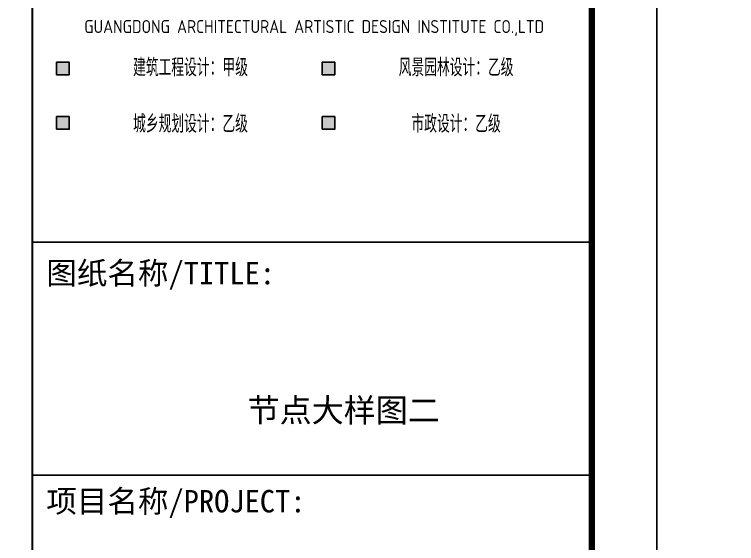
# Model space of a CAD drawing. Extents: x -737978 to 768813, y -372247 to 1140308.
# Drawn here: x -568655 to -565880, y -331723 to -329691 of the extents above; entities that cross this region are included whole.
import ezdxf
from ezdxf.enums import TextEntityAlignment as Align

# ---------------------------------------------------------------- set-up
doc = ezdxf.new("R2010")
doc.units = 0
doc.header["$LTSCALE"] = 10
doc.header["$MEASUREMENT"] = 0
doc.layers.get('0').update_dxf_attribs({"linetype": 'CONTINUOUS'})
doc.layers.add('PUB_TITLE', color=4, linetype='CONTINUOUS')
doc.styles.add('-仿宋_GB2312', font='GBENOR.shx', dxfattribs={"bigfont": 'GBCBIG.shx'})
doc.styles.add('-宋体', font='', dxfattribs={"width": 0.8})
doc.styles.get('-宋体').set_extended_font_data('SimSun')

# ---------------------------------------------------------------- blocks, each defined once
blk = doc.blocks.new('TQ1')
at = {"layer": 'PUB_TITLE'}
for points in [[(-49459.9, -394766.4), (-49459.9, -394631.4), (-49594.9, -394631.4), (-49594.9, -394766.4)], [(-46611.5, -394766.4), (-46611.5, -394631.4), (-46746.5, -394631.4), (-46746.5, -394766.4)], [(-49459.9, -395349), (-49459.9, -395214), (-49594.9, -395214), (-49594.9, -395349)], [(-46611.5, -395349), (-46611.5, -395214), (-46746.5, -395214), (-46746.5, -395349)]]:
    blk.add_hatch(color=7, dxfattribs=at).paths.add_polyline_path(points)
blk.add_line((-49854.8, -399054.8), (-43854.8, -399054.8), dxfattribs=at)
at = {"layer": 'PUB_TITLE', "const_width": 20}
for points in [[(-49854.8, -378413.9), (-49854.8, -418454.8)], [(-49854.8, -396558.8), (-43854.8, -396558.8)]]:
    blk.add_lwpolyline(points, dxfattribs=at)
at = {"layer": 'PUB_TITLE', "color": 7}
for points in [[(-49594.9, -394766.4), (-49459.9, -394766.4), (-49459.9, -394631.4), (-49594.9, -394631.4)], [(-46746.5, -394766.4), (-46611.5, -394766.4), (-46611.5, -394631.4), (-46746.5, -394631.4)], [(-49594.9, -395349), (-49459.9, -395349), (-49459.9, -395214), (-49594.9, -395214)], [(-46746.5, -395349), (-46611.5, -395349), (-46611.5, -395214), (-46746.5, -395214)]]:
    blk.add_lwpolyline(points, close=True, dxfattribs=at)
at = {"color": 7, "style": '-仿宋_GB2312'}
blk.add_text('GUANGDONG ARCHITECTURAL ARTISTIC DESIGN INSTITUTE CO.,LTD', height=139.308, dxfattribs=at).set_placement((-46832.3, -394319), align=Align.CENTER)
at = {"layer": 'PUB_TITLE', "color": 7, "style": '-仿宋_GB2312'}
for s, p in [('建筑工程设计：甲级', (-48158.7, -394782.7)), ('风景园林设计：乙级', (-45310.3, -394782.7)), ('城乡规划设计：乙级', (-48158.7, -395386.5)), ('市政设计：乙级', (-45310.3, -395386.5))]:
    blk.add_text(s, height=190, dxfattribs=at).set_placement(p, align=Align.CENTER)
at = {"layer": 'PUB_TITLE', "style": '-宋体'}
for s, p in [('图纸名称/TITLE:', (-49704.8, -397011.1)), ('项目名称/PROJECT:', (-49704.8, -399454.9))]:
    blk.add_text(s, height=240, dxfattribs=at).set_placement(p)

msp = doc.modelspace()

# ---------------------------------------------------------------- linework, layer by layer
at = {"layer": 'PUB_TITLE'}
for points in [[(-587211.3, -338662.7), (-566186.3, -338662.7), (-566186.3, -323812.7), (-587211.3, -323812.7)], [(-566186.3, -338662.7), (-545161.3, -338662.7), (-545161.3, -323812.7), (-566186.3, -323812.7)]]:
    msp.add_lwpolyline(points, close=True, dxfattribs=at)
at = {"layer": 'PUB_TITLE', "const_width": 25}
msp.add_lwpolyline([(-586586.3, -338412.7), (-566436.3, -338412.7), (-566436.3, -324062.7), (-586586.3, -324062.7)], close=True, dxfattribs=at)

# ---------------------------------------------------------------- block references
at = {"xscale": 0.3583768702508217, "yscale": 0.3583768702508217, "zscale": 0.3583768702508217}
msp.add_blockref('TQ1', (-550719.8, -188448.1), dxfattribs=at)

# ---------------------------------------------------------------- texts
at = {"layer": 'PUB_TITLE', "color": 6, "style": '-宋体'}
msp.add_text('节点大样图二', height=90.31, dxfattribs=at).set_placement((-567389.9, -331211.1), align=Align.MIDDLE_CENTER)

doc.saveas('drawing.dxf')
